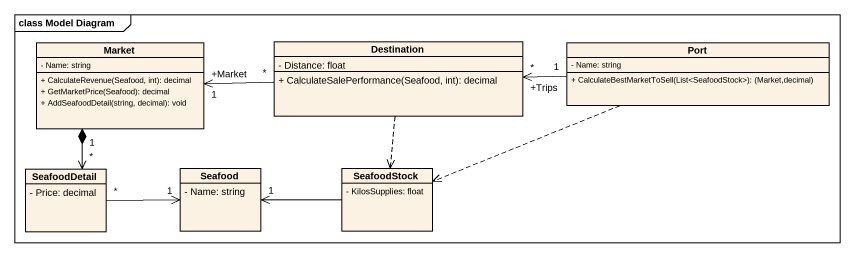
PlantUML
@startuml
mainframe class Model Diagram
hide circle
hide empty members
skinparam classAttributeIconSize 0
class Market {
  - Name: string
  + CalculateRevenue(Seafood, int): decimal
  + GetMarketPrice(Seafood): decimal
  + AddSeafoodDetail(string, decimal): void
}
class Destination {
  - Distance: float
  + CalculateSalePerformance(Seafood, int): decimal
}
class "Port" as Port_ {
  - Name: string
  + CalculateBestMarketToSell(List<SeafoodStock>): (Market,decimal)
}
class SeafoodDetail {
  - Price: decimal
}
class Seafood {
  - Name: string
}
class SeafoodStock {
  - KilosSupplies: float
}
Market "1" *--> "*" SeafoodDetail
Destination "*" -left-> "+Market\n1" Market
Destination ..> SeafoodStock
Port_ "1" -left-> "+Trips\n*" Destination
Port_ .left.> SeafoodStock
SeafoodDetail "*" -right-> "1" Seafood
SeafoodStock -left-> "1" Seafood
@enduml
